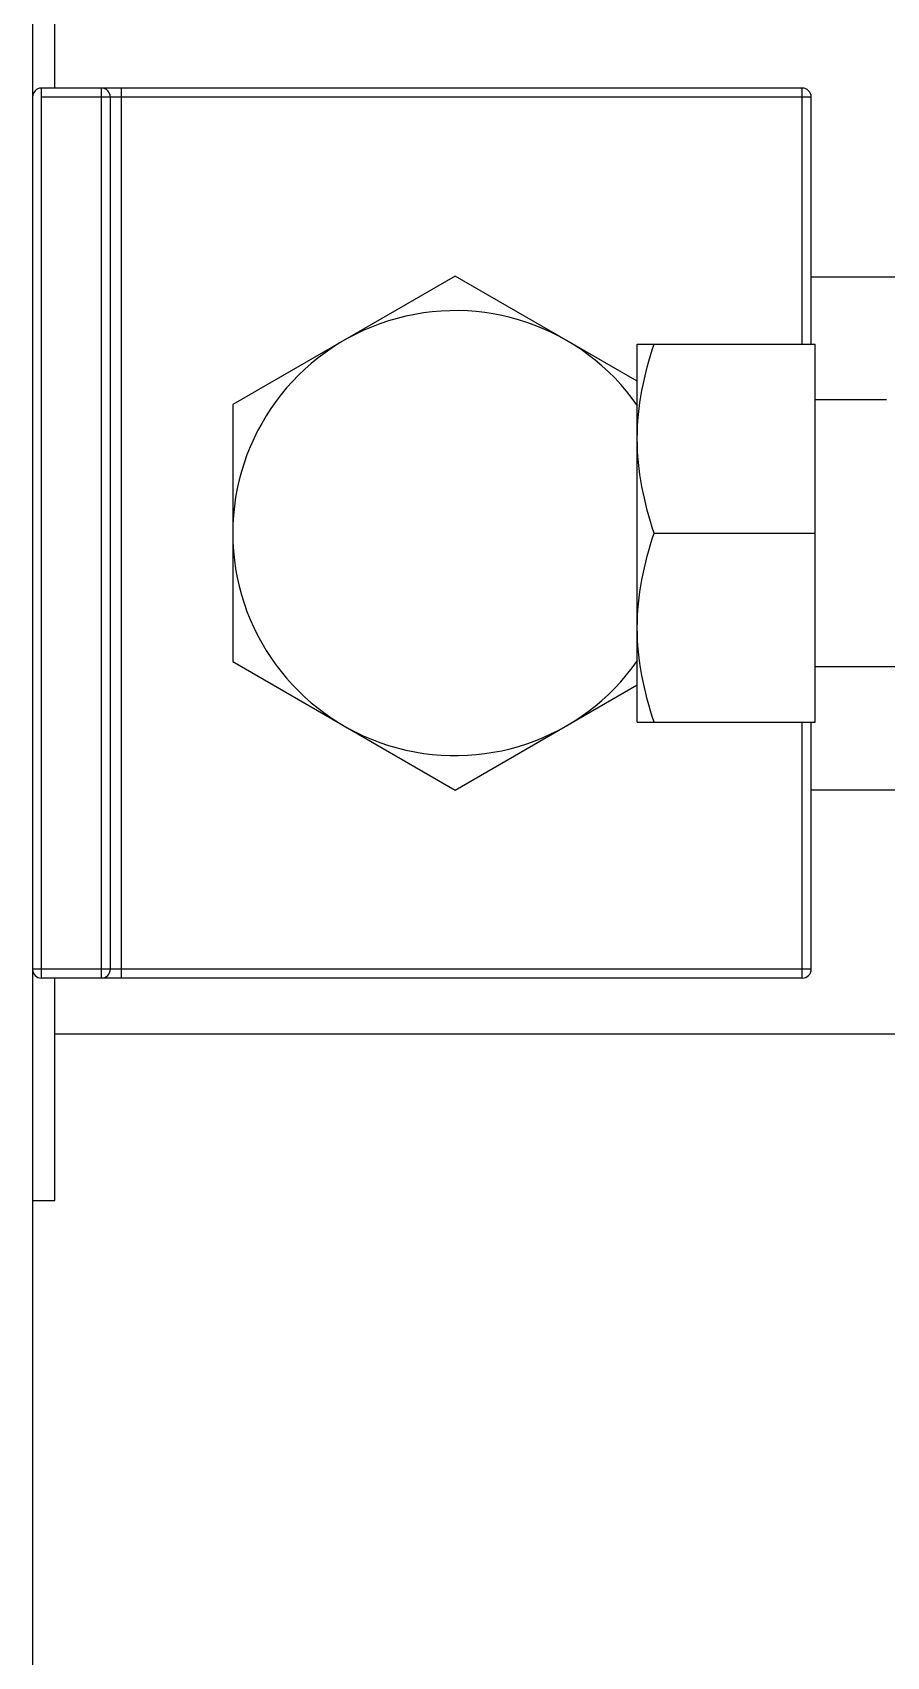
# Model space of a CAD drawing. Extents: x 185245 to 1992634, y -19957 to 755165.
# Drawn here: x 1878212.5 to 1878387.3, y 577252.6 to 577585 of the extents above; entities that cross this region are included whole.
import ezdxf

# ---------------------------------------------------------------- set-up
doc = ezdxf.new("R2010")
doc.units = 0
doc.header["$LTSCALE"] = 1000
doc.header["$MEASUREMENT"] = 0
doc.layers.add('02___PRT_ALL_AXES', color=7, linetype='Continuous')

msp = doc.modelspace()

# ---------------------------------------------------------------- linework, layer by layer
at = {"color": 7, "linetype": 'Continuous'}
for p, q in [((1878212.49, 580214.5), (1878212.49, 576571.85)), ((1878217.05, 577573.58), (1878217.05, 577619.11)), ((1878214.32, 577391.45), (1878214.32, 577573.58)), ((1878370.04, 577573.58), (1878214.32, 577573.58)), ((1878226.61, 577391.45), (1878226.61, 577573.58)), ((1878230.71, 577391.45), (1878230.71, 577573.58)), ((1878370.04, 577521.21), (1878370.04, 577573.58)), ((1878214.32, 577571.76), (1878371.86, 577571.76)), ((1878228.43, 577393.27), (1878228.43, 577571.76)), ((1878371.86, 577521.21), (1878371.86, 577571.76)), ((1878372.69, 577443.81), (1878372.69, 577521.21)), ((1878370.04, 577391.45), (1878370.04, 577443.81)), ((1878371.86, 577393.27), (1878371.86, 577443.81)), ((1878371.86, 577393.27), (1878212.49, 577393.27)), ((1878370.04, 577391.45), (1878214.32, 577391.45)), ((1878217.05, 577345.91), (1878217.05, 577391.45)), ((1878217.05, 577380.06), (1878601.8, 577380.06)), ((1878212.49, 577345.91), (1878217.05, 577345.91))]:
    msp.add_line(p, q, dxfattribs=at)
at = {"color": 0}
for p, q in [((1878371.86, 577534.96), (1878449.64, 577534.96)), ((1878371.86, 577429.96), (1878449.64, 577429.96))]:
    msp.add_line(p, q, dxfattribs=at)
at = {"color": 7, "linetype": 'Continuous'}
for centre, start, end in [((1878214.32, 577571.76), 90, 180), ((1878226.61, 577571.76), 0, 90), ((1878370.04, 577571.76), 0, 90), ((1878214.32, 577393.27), 180, 270), ((1878226.61, 577393.27), 270, 0), ((1878370.04, 577393.27), 270, 0)]:
    msp.add_arc(centre, 1.82, start, end, dxfattribs=at)
at = {"layer": '02___PRT_ALL_AXES', "color": 7, "linetype": 'Continuous'}
for p, q in [((1878299.01, 577535.09), (1878253.47, 577508.8)), ((1878336.26, 577513.58), (1878299.01, 577535.09)), ((1878336.26, 577521.21), (1878372.69, 577521.21)), ((1878336.26, 577443.81), (1878336.26, 577521.21)), ((1878253.47, 577508.8), (1878253.47, 577456.22)), ((1878372.69, 577509.83), (1878387.27, 577509.83)), ((1878339.72, 577482.51), (1878372.69, 577482.51)), ((1878253.47, 577456.22), (1878299.01, 577429.93)), ((1878372.69, 577455.19), (1878389.33, 577455.19)), ((1878299.01, 577429.93), (1878336.26, 577451.44)), ((1878336.26, 577443.81), (1878372.69, 577443.81))]:
    msp.add_line(p, q, dxfattribs=at)
msp.add_arc((1878299.01, 577482.51), 45.53, 34.9409, 325.0591, dxfattribs=at)
for points in [[(1878336.26, 577501.86), (1878336.26, 577508.42), (1878337.65, 577515), (1878339.72, 577521.21)], [(1878339.72, 577482.51), (1878337.65, 577488.73), (1878336.26, 577495.31), (1878336.26, 577501.86)], [(1878336.26, 577463.16), (1878336.26, 577469.71), (1878337.65, 577476.29), (1878339.72, 577482.51)], [(1878339.72, 577443.81), (1878337.65, 577450.02), (1878336.26, 577456.61), (1878336.26, 577463.16)]]:
    msp.add_open_spline(points, degree=3, dxfattribs=at)

doc.saveas('drawing.dxf')
